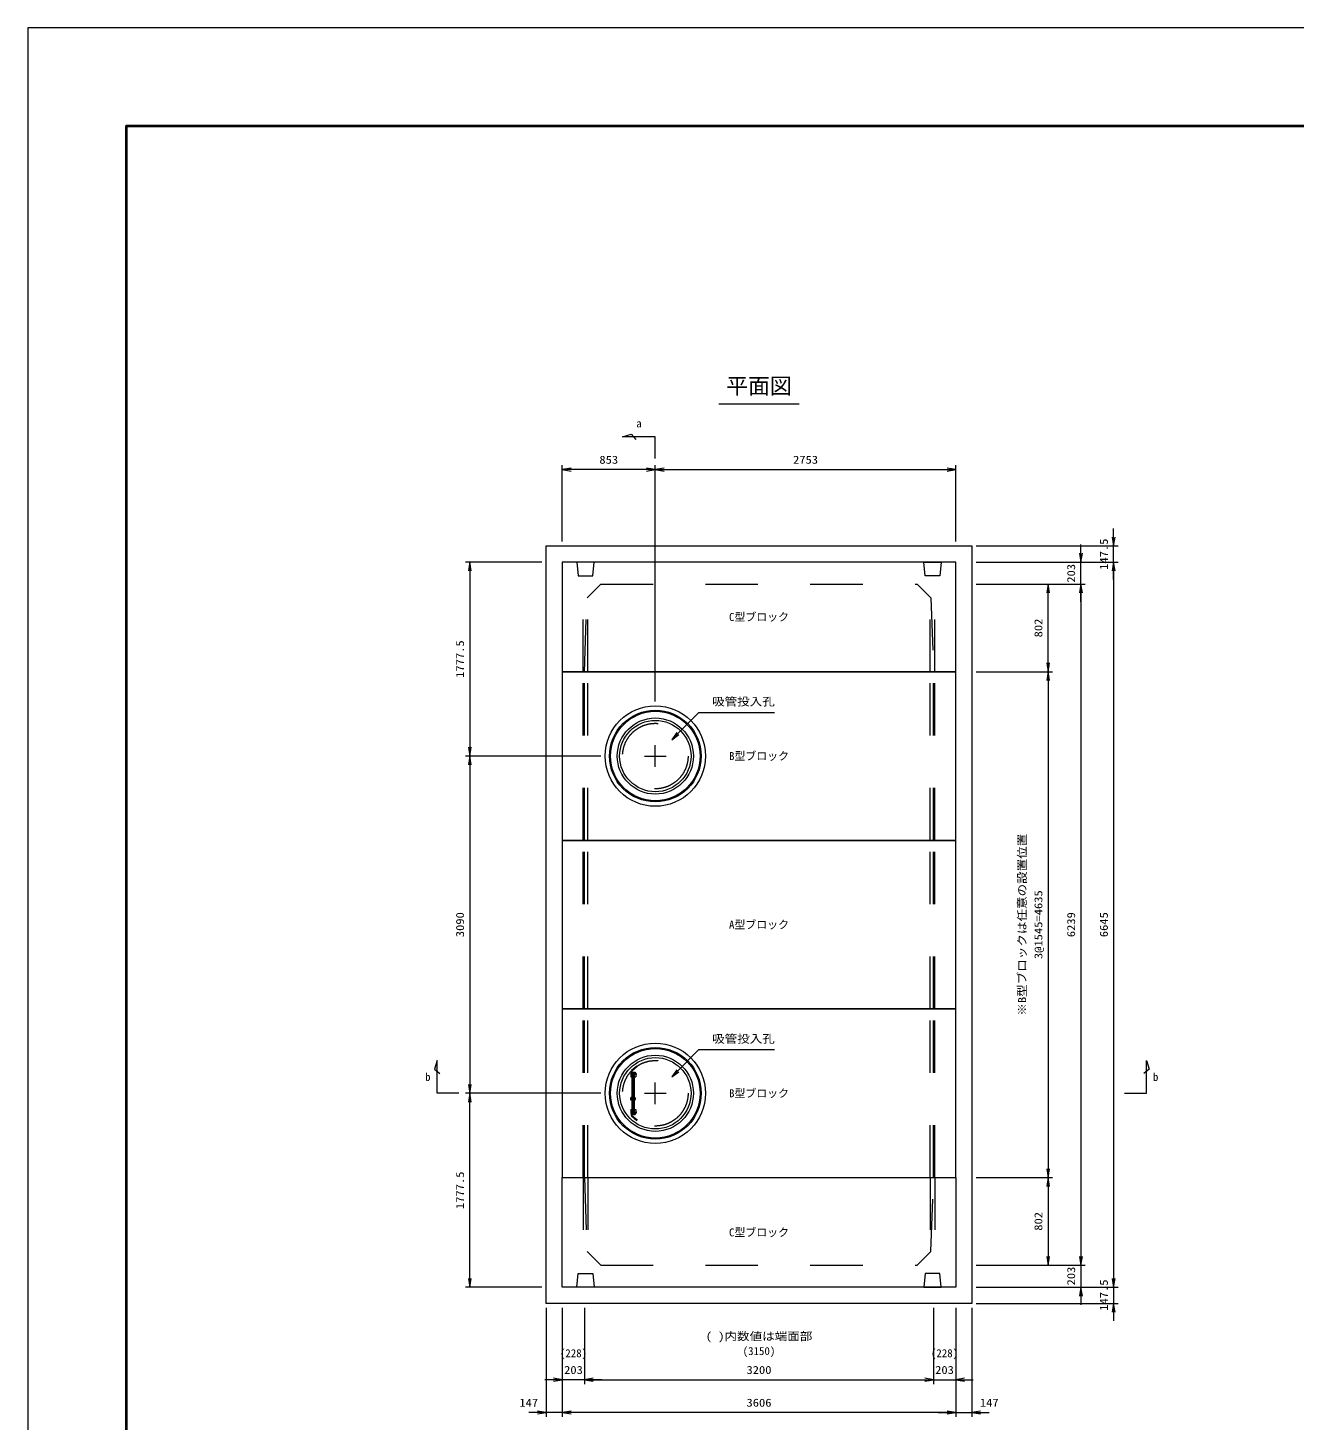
# Model space of a CAD drawing. Units: millimetres at full size. Extents: x 37600 to 71200, y 0 to 23760.
# Drawn here: x 37600 to 49204, y 11002 to 23760 of the extents above; entities that cross this region are included whole.
import ezdxf
from ezdxf.enums import TextEntityAlignment as Align

# ---------------------------------------------------------------- set-up
doc = ezdxf.new("R2010")
doc.units = ezdxf.units.MM
doc.header["$LTSCALE"] = 80.0044
doc.header["$PDMODE"] = 32
doc.header["$PDSIZE"] = 40
doc.linetypes.add('CHAIN', pattern=[18.5, 12, -1.5, 3.5, -1.5])
doc.linetypes.add('DASHED_SPACED', pattern=[12, 6, -6])
for name, color, linetype, lineweight in [('0_2', 4, 'Continuous', 13), ('Defpoints_5', 5, 'Continuous', 13), ('FRP', 4, 'DASHED_SPACED', 13), ('図枠', 1, 'Continuous', 40), ('寸法', 6, 'Continuous', 13), ('文字', 2, 'Continuous', 13)]:
    doc.layers.add(name, color=color, linetype=linetype, lineweight=lineweight)
doc.styles.add('ＭＳ ゴシック', font='')
doc.styles.get('ＭＳ ゴシック').set_extended_font_data('MS Gothic')

# ---------------------------------------------------------------- blocks, each defined once
blk = doc.blocks.new('open_arrow')
at = {"color": 0, "linetype": 'Continuous', "lineweight": -2}
blk.add_lwpolyline([(7.5, 1.25), (0, 0), (7.5, -1.25)], dxfattribs=at)

msp = doc.modelspace()

# ---------------------------------------------------------------- linework, layer by layer
at = {"layer": '0_2', "linetype": 'DASHED_SPACED'}
for p, q in [((42690, 17860), (42690, 18740)), ((42730, 17860), (42730, 18740)), ((45870, 17860), (45870, 18740)), ((45910, 17860), (45910, 18740)), ((42690, 16315), (42690, 17860)), ((42730, 16315), (42730, 17860)), ((45870, 16315), (45870, 17860)), ((45910, 16315), (45910, 17860)), ((42690, 14770), (42690, 16315)), ((42730, 14770), (42730, 16315)), ((45870, 14770), (45870, 16315)), ((45910, 14770), (45910, 16315)), ((42690, 13225), (42690, 14770)), ((42730, 13225), (42730, 14770)), ((45870, 13225), (45870, 14770)), ((45910, 13225), (45910, 14770)), ((42690, 13225), (42690, 12345)), ((42730, 13225), (42730, 12345)), ((45870, 13225), (45870, 12345)), ((45910, 13225), (45910, 12345))]:
    msp.add_line(p, q, dxfattribs=at)
at = {"layer": '0_2', "color": 3, "linetype": 'DASHED_SPACED'}
for p, q in [((42700, 16315), (42700, 17860)), ((45900, 16315), (45900, 17860)), ((42700, 14770), (42700, 16315)), ((45900, 14770), (45900, 16315)), ((42700, 13225), (42700, 14770)), ((45900, 13225), (45900, 14770))]:
    msp.add_line(p, q, dxfattribs=at)
at = {"layer": '0_2', "color": 2, "linetype": 'CHAIN'}
for p, q in [((43350, 16987.5), (43350, 17187.5)), ((43250, 17087.5), (43450, 17087.5)), ((43350, 13897.5), (43350, 14097.5)), ((43250, 13997.5), (43450, 13997.5))]:
    msp.add_line(p, q, dxfattribs=at)
at = {"layer": '0_2', "color": 7}
msp.add_lwpolyline([(42350, 19012.5), (46250, 19012.5), (46250, 12072.5), (42350, 12072.5)], close=True, dxfattribs=at)
at = {"layer": '0_2', "color": 3}
for points in [[(42497, 17860), (46103, 17860), (46103, 18865), (42497, 18865)], [(46103, 16315), (46103, 17860), (42497, 17860), (42497, 16315)], [(46103, 14770), (46103, 16315), (42497, 16315), (42497, 14770)], [(46103, 13225), (46103, 14770), (42497, 14770), (42497, 13225)], [(42497, 13225), (46103, 13225), (46103, 12220), (42497, 12220)]]:
    msp.add_lwpolyline(points, close=True, dxfattribs=at)
at = {"layer": '0_2', "linetype": 'DASHED_SPACED'}
for points in [[(42630, 18865), (42642.5, 18740), (42777.5, 18740), (42790, 18865)], [(45970, 18865), (45957.5, 18740), (45822.5, 18740), (45810, 18865)], [(42630, 12220), (42642.5, 12345), (42777.5, 12345), (42790, 12220)], [(45970, 12220), (45957.5, 12345), (45822.5, 12345), (45810, 12220)]]:
    msp.add_lwpolyline(points, close=True, dxfattribs=at)
at = {"layer": '0_2', "color": 3, "linetype": 'DASHED_SPACED'}
for points in [[(42700, 17860), (42725, 18537), (42850, 18662), (45750, 18662), (45875, 18537), (45900, 17860)], [(42700, 13225), (42725, 12548), (42850, 12423), (45750, 12423), (45875, 12548), (45900, 13225)]]:
    msp.add_lwpolyline(points, dxfattribs=at)
at = {"layer": '0_2', "color": 3}
for centre, radius in [((43350, 17087.5), 460), ((43350, 17087.5), 420), ((43350, 13997.5), 460), ((43350, 13997.5), 420)]:
    msp.add_circle(centre, radius, dxfattribs=at)
at = {"layer": '0_2'}
for centre, radius in [((43350, 17087.5), 410), ((43350, 17087.5), 349), ((43350, 17087.5), 327), ((43350, 13997.5), 410), ((43350, 13997.5), 349), ((43350, 13997.5), 327)]:
    msp.add_circle(centre, radius, dxfattribs=at)
at = {"layer": '0_2', "color": 3, "linetype": 'DASHED_SPACED'}
for centre in [(43350, 17087.5), (43350, 13997.5)]:
    msp.add_circle(centre, 300, dxfattribs=at)
at = {"layer": 'Defpoints_5'}
msp.add_lwpolyline([(37600, 0), (71200, 0), (71200, 23760), (37600, 23760)], close=True, dxfattribs=at)
at = {"layer": 'FRP'}
for p, q in [((43125, 14181.44), (43171, 14181.44)), ((43125, 14181.44), (43125, 14179.44)), ((43125, 14179.44), (43171, 14179.44)), ((43125, 14179.44), (43125, 14147.44)), ((43125, 14168.71), (43159.95, 14168.71)), ((43132.09, 14189.59), (43134.03, 14183.77)), ((43181.43, 14245.66), (43132.85, 14205)), ((43134, 14177.25), (43134, 14172.55)), ((43134, 14168.71), (43134, 13826.29)), ((43134.03, 14186.44), (43134.03, 14181.44)), ((43134.03, 14186.44), (43165.12, 14186.44)), ((43184.32, 14242.21), (43135.73, 14201.55)), ((43139.58, 14190.94), (43165.12, 14190.94)), ((43159, 14186.44), (43155.95, 14183.39)), ((43156, 14186.44), (43156, 14181.44)), ((43156, 14177.25), (43156, 14172.55)), ((43156, 14168.71), (43156, 13826.29)), ((43159.95, 14179.44), (43159.95, 14168.71)), ((43165.12, 14190.94), (43165.12, 14186.44)), ((43171, 14179.44), (43171, 14147.44)), ((43171, 14166.44), (43173, 14166.44)), ((43173, 14179.44), (43173, 14166.44)), ((43181.43, 14245.66), (43184.32, 14242.21)), ((43125, 14147.44), (43133.9, 14147.44)), ((43156, 14147.44), (43171, 14147.44)), ((43125, 13847.56), (43133.9, 13847.56)), ((43125, 13847.56), (43125, 13815.56)), ((43125, 13826.29), (43159.95, 13826.29)), ((43125, 13815.56), (43171, 13815.56)), ((43125, 13815.56), (43125, 13813.56)), ((43125, 13813.56), (43171, 13813.56)), ((43134.03, 13811.23), (43132.09, 13805.41)), ((43132.85, 13790), (43181.43, 13749.34)), ((43134, 13822.45), (43134, 13817.75)), ((43134.03, 13813.56), (43134.03, 13808.56)), ((43134.03, 13808.56), (43165.12, 13808.56)), ((43135.73, 13793.45), (43184.32, 13752.79)), ((43139.58, 13804.06), (43165.12, 13804.06)), ((43155.95, 13811.61), (43159, 13808.56)), ((43156, 13847.56), (43171, 13847.56)), ((43156, 13822.45), (43156, 13817.75)), ((43156, 13813.56), (43156, 13808.56)), ((43159.95, 13826.29), (43159.95, 13815.56)), ((43165.12, 13808.56), (43165.12, 13804.06)), ((43171, 13847.56), (43171, 13815.56)), ((43171, 13828.56), (43173, 13828.56)), ((43173, 13828.56), (43173, 13815.56)), ((43184.32, 13752.79), (43181.43, 13749.34))]:
    msp.add_line(p, q, dxfattribs=at)
at = {"layer": 'FRP', "linetype": 'CHAIN'}
msp.add_line((43145, 14160.4), (43145, 13834.74), dxfattribs=at)
at = {"layer": 'FRP'}
for centre, radius, start, end in [((43139.58, 14196.94), 10.5, 129.92782, 270), ((43139.58, 14196.94), 6, 129.92906, 270), ((43171, 14179.44), 2, 0, 90), ((43139.58, 13798.06), 10.5, 90, 230.07217), ((43139.58, 13798.06), 6, 90, 230.07093), ((43171, 13815.56), 2, 270, 0)]:
    msp.add_arc(centre, radius, start, end, dxfattribs=at)
msp.add_point((43145, 13947.5), dxfattribs=at)
at = {"layer": '図枠'}
msp.add_lwpolyline([(38500, 900), (70300, 900), (70300, 22860), (38500, 22860)], close=True, dxfattribs=at)
at = {"layer": '寸法'}
for p, q in [((42497, 19052.5), (42497, 19752.5)), ((43350, 19712.5), (42497, 19712.5)), ((43350, 17587.5), (43350, 19752.5)), ((43350, 17587.5), (43350, 19752.5)), ((43350, 19712.5), (46103, 19712.5)), ((46103, 19052.5), (46103, 19752.5)), ((47550, 18705), (47550, 19172.5)), ((46290, 19012.5), (47590, 19012.5)), ((47250, 18502), (47250, 19025)), ((42310, 18865), (41610, 18865)), ((41650, 18865), (41650, 17087.5)), ((46290, 18865), (47590, 18865)), ((46290, 18865), (47290, 18865)), ((46290, 18865), (47590, 18865)), ((47550, 18865), (47550, 12220)), ((46290, 18662), (47290, 18662)), ((46290, 18662), (46990, 18662)), ((46290, 18662), (47290, 18662)), ((46950, 17860), (46950, 18662)), ((47250, 18662), (47250, 12423)), ((46290, 17860), (46990, 17860)), ((46290, 17860), (46990, 17860)), ((46950, 17860), (46950, 13225)), ((42850, 17087.5), (41610, 17087.5)), ((42850, 17087.5), (41610, 17087.5)), ((41650, 17087.5), (41650, 13997.5)), ((42850, 13997.5), (41610, 13997.5)), ((42850, 13997.5), (41610, 13997.5)), ((41650, 12220), (41650, 13997.5)), ((46290, 13225), (46990, 13225)), ((46290, 13225), (46990, 13225)), ((46950, 13225), (46950, 12423)), ((47250, 12583), (47250, 12060)), ((46290, 12423), (47290, 12423)), ((46290, 12423), (46990, 12423)), ((46290, 12423), (47290, 12423)), ((47550, 12380), (47550, 11912.5)), ((42310, 12220), (41610, 12220)), ((46290, 12220), (47590, 12220)), ((46290, 12220), (47290, 12220)), ((46290, 12220), (47590, 12220)), ((42350, 12032.5), (42350, 11032.5)), ((42497, 12032.5), (42497, 11032.5)), ((42497, 12032.5), (42497, 11332.5)), ((42497, 12032.5), (42497, 11032.5)), ((42700, 12032.5), (42700, 11332.5)), ((42700, 12032.5), (42700, 11332.5)), ((45900, 12032.5), (45900, 11332.5)), ((45900, 12032.5), (45900, 11332.5)), ((46103, 12032.5), (46103, 11032.5)), ((46103, 12032.5), (46103, 11332.5)), ((46103, 12032.5), (46103, 11032.5)), ((46250, 12032.5), (46250, 11032.5)), ((46290, 12072.5), (47590, 12072.5)), ((42860, 11372.5), (42337, 11372.5)), ((42700, 11372.5), (45900, 11372.5)), ((45740, 11372.5), (46263, 11372.5)), ((42657, 11072.5), (42190, 11072.5)), ((46103, 11072.5), (42497, 11072.5)), ((45943, 11072.5), (46410, 11072.5))]:
    msp.add_line(p, q, dxfattribs=at)
for points in [[(43350, 19812.5), (43350, 20012.5), (43050, 20012.5), (43130, 20037.5), (43170, 19987.5)], [(43500, 17237.5), (43556.57, 17294.07), (43750, 17487.5), (44443.33, 17487.5)], [(41550, 13997.5), (41350, 13997.5), (41350, 14297.5), (41325, 14217.5), (41375, 14177.5)], [(43500, 14147.5), (43556.57, 14204.07), (43750, 14397.5), (44443.33, 14397.5)], [(47650, 13997.5), (47850, 13997.5), (47850, 14297.5), (47875, 14217.5), (47825, 14177.5)]]:
    msp.add_lwpolyline(points, dxfattribs=at)
at = {"layer": '文字'}
msp.add_line((44666.67, 20312.5), (43933.33, 20312.5), dxfattribs=at)

# ---------------------------------------------------------------- block references
at = {"layer": '寸法', "xscale": 10.7, "yscale": 10.7}
for p in [(42497, 19712.5), (43350, 19712.5), (42700, 11372.5), (42700, 11372.5), (46103, 11372.5), (42497, 11072.5), (42497, 11072.5), (46250, 11072.5)]:
    msp.add_blockref('open_arrow', p, dxfattribs=at)
for p, rotation in [((43350, 19712.5), 180), ((46103, 19712.5), 180), ((47550, 19012.5), 90), ((47250, 18865), 90), ((41650, 18865), 270), ((47550, 18865), 270), ((47550, 18865), 270), ((46950, 18662), 270), ((47250, 18662), 270), ((47250, 18662), 270), ((46950, 17860), 90), ((46950, 17860), 270), ((43500, 17237.5), 45), ((41650, 17087.5), 90), ((41650, 17087.5), 270), ((43500, 14147.5), 45), ((41650, 13997.5), 90), ((41650, 13997.5), 270), ((46950, 13225), 90), ((46950, 13225), 270), ((46950, 12423), 90), ((47250, 12423), 90), ((47250, 12423), 90), ((41650, 12220), 90), ((47550, 12220), 90), ((47550, 12220), 90), ((47250, 12220), 270), ((47550, 12072.5), 270), ((42497, 11372.5), 180), ((45900, 11372.5), 180), ((45900, 11372.5), 180), ((42350, 11072.5), 180), ((46103, 11072.5), 180), ((46103, 11072.5), 180)]:
    msp.add_blockref('open_arrow', p, dxfattribs=dict(at, rotation=rotation))

# ---------------------------------------------------------------- texts
at = {"layer": '寸法', "color": 3, "style": 'ＭＳ ゴシック'}
for s, p in [('a', (43200, 20172.5)), ('(228)', (42600, 11652.5)), ('(3150)', (44300, 11672.5)), ('(228)', (46000, 11652.5))]:
    msp.add_text(s, height=73.31, dxfattribs=at).set_placement(p, align=Align.TOP_CENTER)
at = {"layer": '寸法', "style": 'ＭＳ ゴシック', "width": 1.15}
for s, p in [('853', (42923.5, 19802.5)), ('2753', (44726.5, 19802.5)), ('203', (42600, 11462.5)), ('3200', (44300, 11462.5)), ('203', (46000, 11462.5)), ('147', (42190, 11162.5)), ('3606', (44300, 11162.5)), ('147', (46410, 11162.5))]:
    msp.add_text(s, height=73.31, dxfattribs=at).set_placement(p, align=Align.MIDDLE_CENTER)
for s, p in [('147.5', (47460, 18937)), ('203', (47160, 18762)), ('802', (46860, 18261)), ('1777.5', (41560, 17976.25)), ('3@1545=4635', (46860, 15542.5)), ('3090', (41560, 15542.5)), ('6239', (47160, 15542.5)), ('6645', (47460, 15542.5)), ('1777.5', (41560, 13108.75)), ('802', (46860, 12824)), ('203', (47160, 12323)), ('147.5', (47460, 12148))]:
    msp.add_text(s, height=73.31, rotation=90, dxfattribs=at).set_placement(p, align=Align.MIDDLE_CENTER)
for p in [(43870, 17527.5), (43870, 14437.5)]:
    msp.add_text('吸管投入孔', height=73.31, dxfattribs=at).set_placement(p, align=Align.BOTTOM_LEFT)
at = {"layer": '寸法', "color": 3, "style": 'ＭＳ ゴシック', "width": 1.15}
msp.add_text('※B型ブロックは任意の設置位置', height=73.31, rotation=90, dxfattribs=at).set_placement((46770, 15542.5), align=Align.BOTTOM_CENTER)
at = {"layer": '寸法', "color": 3, "style": 'ＭＳ ゴシック'}
msp.add_text('b', height=73.31, dxfattribs=at).set_placement((41290, 14147.5), align=Align.MIDDLE_RIGHT)
msp.add_text('b', height=73.31, dxfattribs=at).set_placement((47910, 14147.5), align=Align.MIDDLE_LEFT)
at = {"layer": '寸法', "color": 3, "style": 'ＭＳ ゴシック', "width": 1.15}
msp.add_text('( )内数値は端面部', height=73.31, dxfattribs=at).set_placement((44300, 11712.5), align=Align.BOTTOM_CENTER)
at = {"layer": '文字', "style": 'ＭＳ ゴシック'}
msp.add_text('平面図', height=146.6, dxfattribs=at).set_placement((44300, 20552.5), align=Align.TOP_CENTER)
for s, p in [('C型ブロック', (44300, 18362)), ('B型ブロック', (44300, 17087.5)), ('A型ブロック', (44300, 15542.5)), ('B型ブロック', (44300, 13997.5)), ('C型ブロック', (44300, 12723))]:
    msp.add_text(s, height=73.31, dxfattribs=at).set_placement(p, align=Align.MIDDLE_CENTER)

doc.saveas('drawing.dxf')
